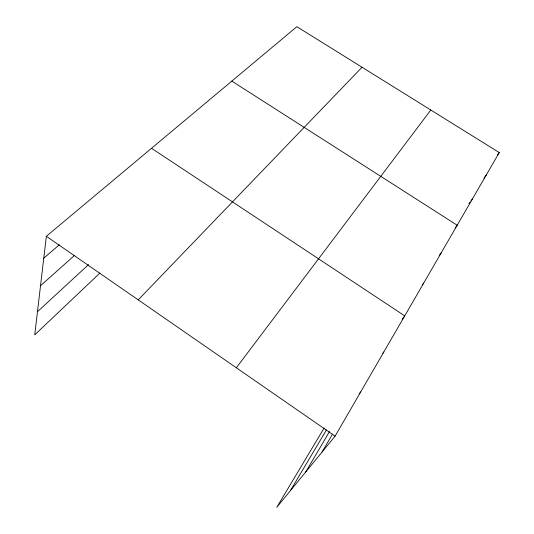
<?xml version="1.0" encoding="UTF-8"?>
<svg xmlns="http://www.w3.org/2000/svg" width="534" height="534" viewBox="0 0 534 534"><rect width="100%" height="100%" fill="white"/><g stroke="black" fill="none" stroke-linecap="round" stroke-linejoin="round"><path stroke-width="0.8" d="M324.078 428.114L276.772 507.3L335.105 436.138L499.257 152.577L296.864 26.7L46.345 236.288L34.743 334.831L99.971 272.987M322.049 452.058L332.455 434.222M305.695 472.009L329.491 431.592M290.369 490.713L326.481 429.85M497.361 155.187L499.257 152.577M483.924 178.196L486.327 174.905M468.952 203.668L469.927 202.346M470.895 201.031L472.356 199.048M455.235 227.878L457.197 225.235L231.836 81.108M439.228 255.492L441.204 252.856M236.335 367.779L430.831 110.017M422.294 284.916L423.782 282.953M402.242 319.105L404.725 315.868L151.529 148.292M382.805 353.288L383.799 352.019M359.175 393.825L360.71 391.903M138.219 299.874L362.039 67.231M37.467 311.716L88.504 264.637M40.517 285.757L74.606 255.312M43.761 258.196L59.341 244.772M46.345 236.288L335.105 436.138"/></g></svg>
